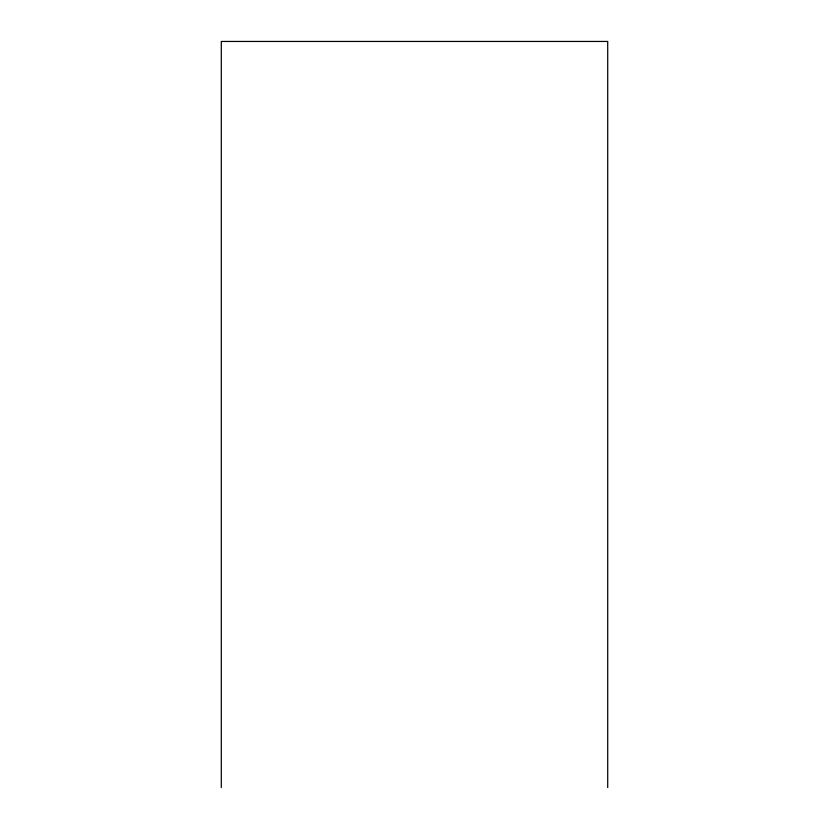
<?xml version="1.0" encoding="UTF-8"?>
<svg xmlns="http://www.w3.org/2000/svg" width="829" height="829" viewBox="0 0 829 829"><rect width="100%" height="100%" fill="white"/><g stroke="black" fill="none" stroke-linecap="round" stroke-linejoin="round"><path stroke-width="1.24" d="M607.709 787.55L607.709 41.45L221.291 41.45L221.291 787.55"/></g></svg>
